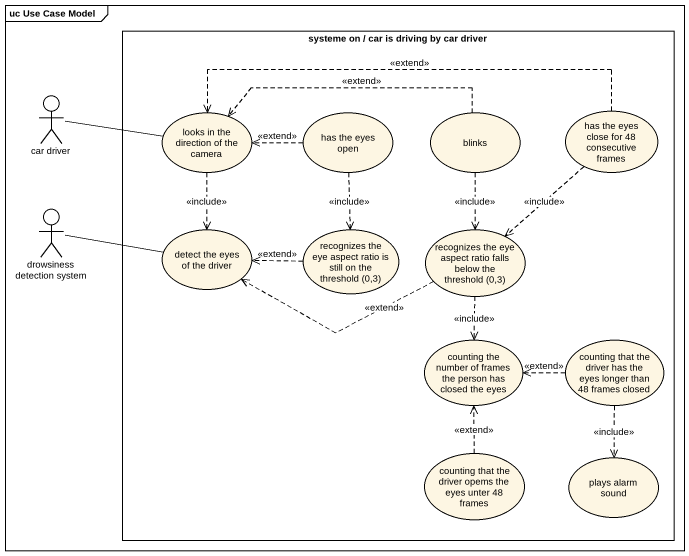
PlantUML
@startuml
mainframe uc Use Case Model
rectangle "systeme on / car is driving by car driver" as systeme_on_car_is_driving {
  usecase "looks in the direction of the camera" as looks_in_the_direction_of
  usecase "has the eyes open" as has_the_eyes_open
  usecase blinks
  usecase "has the eyes close for 48 consecutive frames" as has_the_eyes_close_for_48
  usecase "detect the eyes of the driver" as detect_the_eyes_of_the
  usecase "recognizes the eye aspect ratio is still on the threshold (0,3)" as recognizes_the_eye_aspect
  usecase "recognizes the eye aspect ratio falls below the threshold (0,3)" as recognizes_the_eye_aspect_2
  usecase "counting the number of frames the person has closed the eyes" as counting_the_number_of
  usecase "counting that the driver has the eyes longer than 48 frames closed" as counting_that_the_driver
  usecase "counting that the driver opems the eyes unter 48 frames" as counting_that_the_driver_2
  usecase "plays alarm sound" as plays_alarm_sound
}
actor "car driver" as car_driver
actor "drowsiness detection system" as drowsiness_detection_system
car_driver -right- looks_in_the_direction_of
looks_in_the_direction_of ..> detect_the_eyes_of_the : <<include>>
has_the_eyes_open .left.> looks_in_the_direction_of : <<extend>>
has_the_eyes_open ..> recognizes_the_eye_aspect : <<include>>
blinks .left.> looks_in_the_direction_of : <<extend>>
blinks ..> recognizes_the_eye_aspect_2 : <<include>>
has_the_eyes_close_for_48 .left.> looks_in_the_direction_of : <<extend>>
has_the_eyes_close_for_48 ..> recognizes_the_eye_aspect_2 : <<include>>
drowsiness_detection_system -right- detect_the_eyes_of_the
recognizes_the_eye_aspect .left.> detect_the_eyes_of_the : <<extend>>
recognizes_the_eye_aspect_2 .left.> detect_the_eyes_of_the : <<extend>>
recognizes_the_eye_aspect_2 ..> counting_the_number_of : <<include>>
counting_that_the_driver .left.> counting_the_number_of : <<extend>>
counting_that_the_driver ..> plays_alarm_sound : <<include>>
counting_that_the_driver_2 .up.> counting_the_number_of : <<extend>>
@enduml
